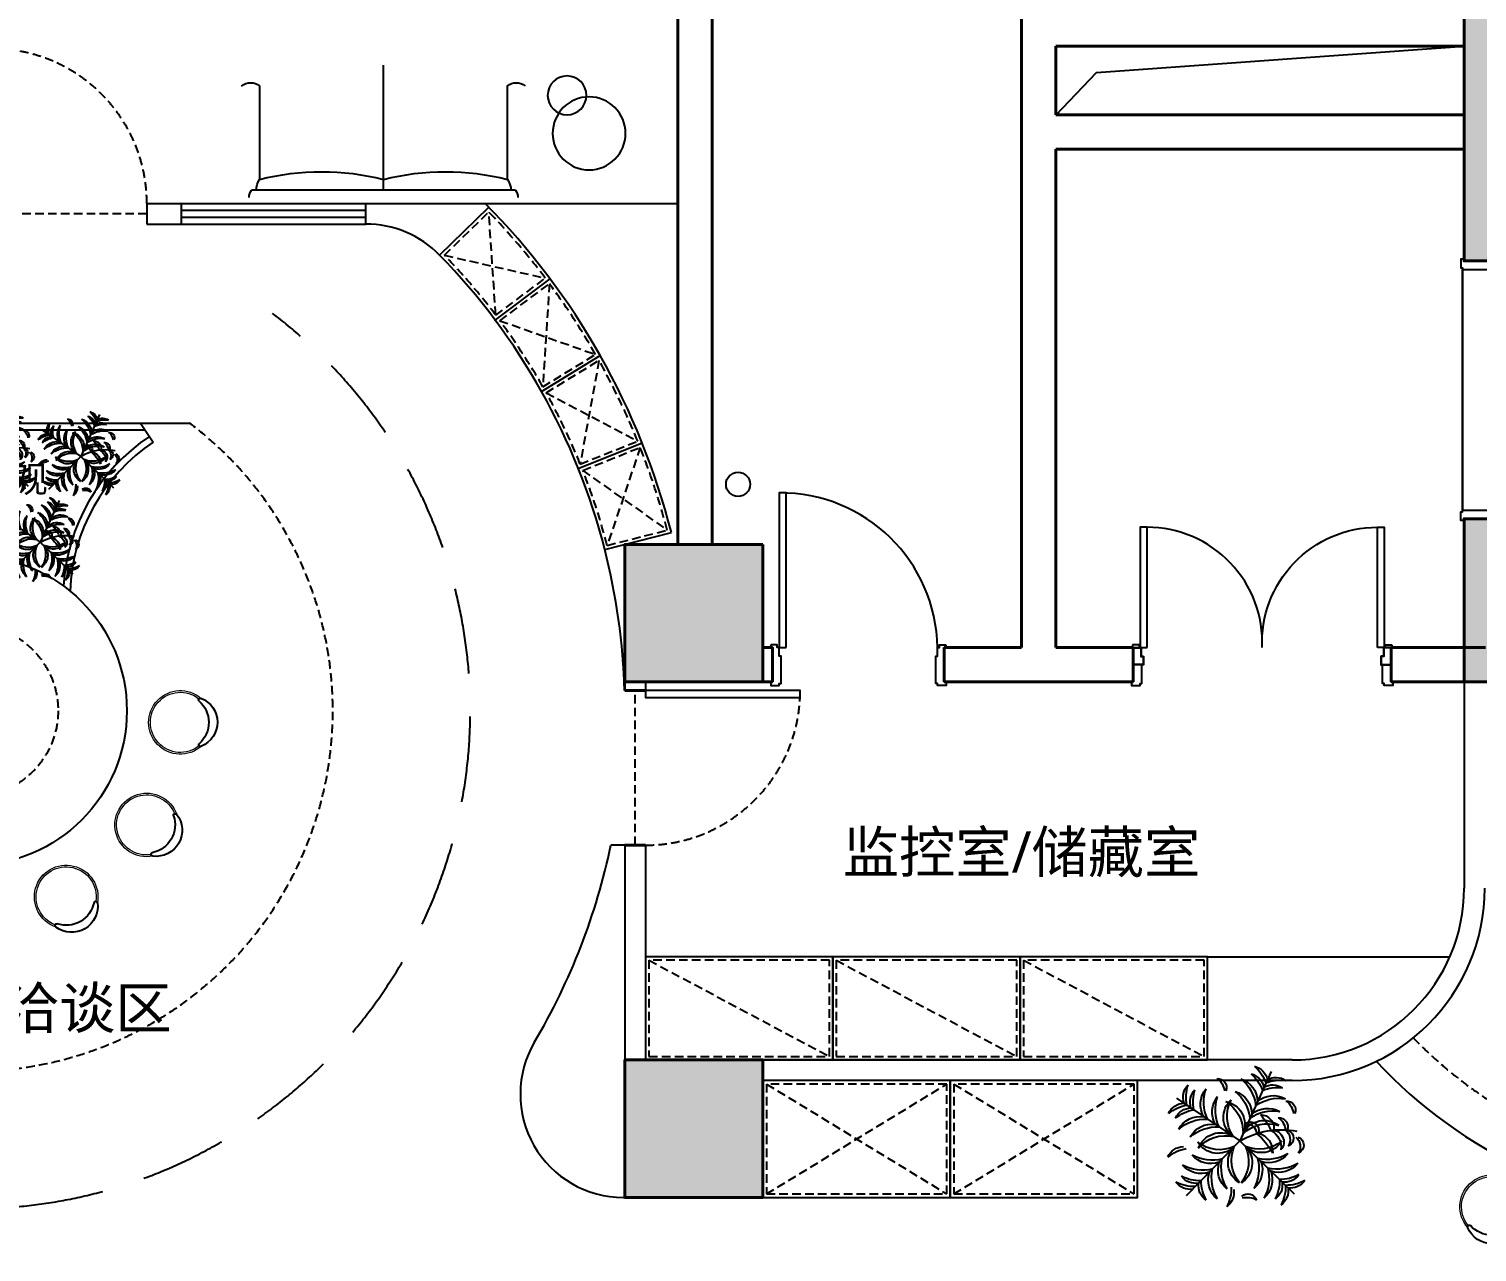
# Model space of a CAD drawing. Header units: millimetres. Extents: x 181055 to 256117, y -39966 to -14434.
# Drawn here: x 197841 to 206267, y -28762 to -21644 of the extents above; entities that cross this region are included whole.
import ezdxf
from ezdxf.enums import TextEntityAlignment as Align

# ---------------------------------------------------------------- set-up
doc = ezdxf.new("R2010")
doc.units = ezdxf.units.MM
doc.header["$LTSCALE"] = 10
doc.linetypes.add('DASHED', pattern=[0.75, 0.5, -0.25])
doc.linetypes.add('HIDDEN', pattern=[0.375, 0.25, -0.125])
for name, color, linetype in [('A-TEXT 文字_DWGshare.com', 7, 'Continuous'), ('A绿-1_DWGshare.com', 94, 'Continuous'), ('C-0.13_DWGshare.com', 140, 'Continuous'), ('DOOR_DWGshare.com', 31, 'Continuous'), ('E6.室内植物_DWGshare.com', 94, 'Continuous'), ('P-0.13_DWGshare.com', 211, 'Continuous'), ('P-Furniture(活动家具)_DWGshare.com', 134, 'Continuous'), ('p-地坪_DWGshare.com', 251, 'Continuous'), ('PUB_HATCH_DWGshare.com', 8, 'Continuous'), ('VPIPE-消防_DWGshare.com', 191, 'Continuous'), ('墙_DWGshare.com', 255, 'Continuous'), ('门套_DWGshare.com', 31, 'Continuous')]:
    doc.layers.add(name, color=color, linetype=linetype)
doc.layers.add('S2.成品家具_DWGshare.com', color=8, linetype='Continuous', lineweight=18)
doc.layers.add('WALL_DWGshare.com', color=7, linetype='Continuous', lineweight=40)
doc.styles.add('平面图（中文）-D', font='Microsoft YaHei.ttf')

# ---------------------------------------------------------------- blocks, each defined once
blk = doc.blocks.new('A$C7E3B334A')
at = {"layer": 'DOOR_DWGshare.com'}
blk.add_lwpolyline([(40, 0.2), (40, 700.2), (0, 700.2), (0, 0.2)], close=True, dxfattribs=at)
at = {"layer": 'DOOR_DWGshare.com', "color": 1}
blk.add_arc((40, 29.5), 670.6, 357.47711, 90, dxfattribs=at)
blk = doc.blocks.new('A$C59A02D43')
at = {"layer": '门套_DWGshare.com', "color": 5}
blk.add_lwpolyline([(60, 49), (60, 0), (0, 0), (0, 100), (45, 100), (45, 49)], close=True, dxfattribs=at)
at = {"layer": '门套_DWGshare.com', "color": 2}
blk.add_lwpolyline([(58, 47), (58, 2), (2, 2), (2, 98), (43, 98), (43, 47)], close=True, dxfattribs=at)
blk = doc.blocks.new('A$C08A20F67')
at = {"layer": 'C-0.13_DWGshare.com'}
for p, q in [((-140, 1460), (-140, 60)), ((220, 55), (220, 1465))]:
    blk.add_line(p, q, dxfattribs=at)
at = {"layer": 'p-地坪_DWGshare.com'}
for p, q in [((-140, 60), (-140, 1460)), ((220, 55), (220, 1465))]:
    blk.add_line(p, q, dxfattribs=at)
at = {"layer": '门套_DWGshare.com', "flags": 128}
blk.add_lwpolyline([(120, 1510), (-130, 1510), (-130, 1520), (-150, 1520), (-150, 1470), (-140, 1470), (-140, 1460), (120, 1460)], close=True, dxfattribs=at)
at = {"layer": '门套_DWGshare.com'}
for points in [[(235, 1515), (220, 1515), (220, 1475), (235, 1475)], [(120, 10), (-130, 10), (-130, 0), (-150, 0), (-150, 50), (-140, 50), (-140, 60), (120, 60)], [(235, 5), (220, 5), (220, 45), (235, 45)]]:
    blk.add_lwpolyline(points, close=True, dxfattribs=at)
at = {"layer": 'DOOR_DWGshare.com', "rotation": 270}
blk.add_blockref('A$C7E3B334A', (219.8, 1470), dxfattribs=at)
at = {"layer": 'DOOR_DWGshare.com', "extrusion": (0, 0, -1), "zscale": -1, "rotation": 90}
blk.add_blockref('A$C7E3B334A', (-219.8, 50), dxfattribs=at)
at = {"layer": '门套_DWGshare.com', "rotation": 270}
blk.add_blockref('A$C59A02D43', (120, 1510), dxfattribs=at)
at = {"layer": '门套_DWGshare.com', "extrusion": (0, 0, -1), "zscale": -1, "rotation": 90}
blk.add_blockref('A$C59A02D43', (-120, 10), dxfattribs=at)
blk = doc.blocks.new('A$C5FFA71B7')
at = {"layer": 'DOOR_DWGshare.com'}
blk.add_lwpolyline([(40, 0), (40, 900), (0, 900), (0, 0)], close=True, dxfattribs=at)
at = {"layer": 'DOOR_DWGshare.com', "color": 1}
blk.add_arc((6.6, -13.5), 913.5, 0.84108, 90.41168, dxfattribs=at)
blk = doc.blocks.new('A$C17D155F4')
at = {"layer": '门套_DWGshare.com'}
blk.add_lwpolyline([(10, 230), (10, 215), (50, 215), (50, 230)], close=True, dxfattribs=at)
at = {"layer": '门套_DWGshare.com', "flags": 128}
blk.add_lwpolyline([(15, 115), (15, 15), (5, 15), (5, -5), (55, -5), (55, 5), (65, 5), (65, 115)], close=True, dxfattribs=at)
blk = doc.blocks.new('A$C32714D75')
at = {"layer": '门套_DWGshare.com'}
for name, p in [('A$C17D155F4', (0, 0)), ('A$C59A02D43', (15, 115))]:
    blk.add_blockref(name, p, dxfattribs=at)
blk = doc.blocks.new('fsdfsfdsf')
at = {"layer": 'P-Furniture(活动家具)_DWGshare.com', "color": 251}
for p, q in [((112461.3, 16475.7), (110926.6, 16475.7)), ((111693.9, 16475.7), (111693.9, 15748)), ((110973.2, 15868.5), (110973.2, 16412.7)), ((112414.7, 16412.9), (112414.7, 15869.2))]:
    blk.add_line(p, q, dxfattribs=at)
for centre, radius in [((112890.2, 16144.8), 212.3), ((112762, 15923.5), 112.9)]:
    blk.add_circle(centre, radius, dxfattribs=at)
for centre, radius, start, end in [((110970.1, 16514), 57.9, 176.59435, 221.30728), ((112417.8, 16514), 57.9, 318.69272, 3.40565), ((111069.7, 16479.8), 117.6, 182.00062, 214.85746), ((112318.2, 16479.8), 117.6, 325.14254, 357.99938), ((112318.2, 16479.8), 117.6, 325.14254, 357.99938), ((111333.2, 17834.1), 1466.3, 255.77475, 284.24184), ((112054.7, 17834.1), 1466.3, 255.75816, 284.22525), ((110921.2, 15932.2), 82.2, 230.09271, 309.2576), ((112467, 15932.2), 82.2, 230.09271, 309.17328)]:
    blk.add_arc(centre, radius, start, end, dxfattribs=at)
blk = doc.blocks.new('awetaert')
at = {"layer": 'A绿-1_DWGshare.com', "color": 94}
for p in [(466590, 64655), (465936, 64470), (466005, 63794), (466753, 63804)]:
    blk.add_line(p, (466373, 64173), dxfattribs=at)
at = {"layer": 'A绿-1_DWGshare.com', "color": 94, "extrusion": (0, 0, -1)}
for centre, major_axis, start_param, end_param in [((466222, 64544), (51.1, 33), -1.10406, 0.972978), ((466136, 64503), (111, 72), -0.320826, 0.440009), ((466203, 64384), (238, 154), -0.314797, 0.447307), ((466327, 64443), (142, 92), -0.670097, 0.554161), ((466272, 64430), (231, 149), -0.285874, 0.225561), ((466421, 64520), (103, 66), -0.743935, 0.361458), ((466445, 64572), (103, 66), -0.743935, 0.361458), ((466296, 64482), (231, 149), -0.285874, 0.225561), ((466624, 64491), (103, 66), -1.513376, -0.407982), ((466103, 64476), (103, 66), 3.373546, 4.478939), ((466277, 64477), (231, 149), 3.509443, 4.020878), ((466151, 64443), (103, 66), 3.373546, 4.478939), ((466325, 64445), (231, 149), 3.509443, 4.020878), ((466271, 64427), (142, 92), 3.180843, 4.405101), ((466408, 64442), (238, 154), 3.287698, 4.049802), ((466288, 64356), (142, 92), -0.670097, 0.554161), ((466163, 64296), (238, 154), -0.314797, 0.447307), ((466606, 64318), (142, 92), 4.577107, 5.801365), ((466633, 64268), (231, 149), -1.377479, -0.866044), ((466601, 64439), (103, 66), -1.513376, -0.407982), ((466656, 64320), (231, 149), -1.377479, -0.866044), ((465992, 64313), (103, 66), 4.142987, 5.24838), ((466055, 64151), (231, 149), 4.601048, 5.112483), ((466040, 64280), (103, 66), 4.142987, 5.24838), ((466351, 64373), (142, 92), 3.180843, 4.405101), ((466488, 64388), (238, 154), 3.287698, 4.049802), ((466424, 64336), (138, 89), 2.799961, 4.548932), ((466535, 64343), (210, 135), 3.118318, 4.192068), ((466147, 64233), (210, 135), -0.457063, 0.616687), ((466245, 64285), (138, 89), -0.813927, 0.935044), ((466567, 64230), (142, 92), 4.577107, 5.801365), ((466644, 64185), (238, 154), 4.683961, 5.446065), ((466700, 64388), (51.1, 33), -1.10406, 0.972978), ((466614, 64346), (111, 72), -0.320826, 0.440009), ((466103, 64118), (231, 149), 4.601048, 5.112483), ((466099, 64174), (142, 92), 4.216825, 5.441083), ((466136, 64041), (238, 154), 4.572124, 5.334229), ((466569, 64043), (210, 135), 4.514581, 5.588331), ((466543, 64151), (138, 89), 4.196224, 5.945195), ((466447, 64246), (50, 32.3), -1.549403, 0.909803), ((466605, 64098), (238, 154), 4.683961, 5.446065), ((466340, 64156), (222, 143), -0.269202, 0.225046), ((466518, 64262), (77.2, 49.8), -1.012526, 0.722625), ((466646, 64272), (51.1, 33), -1.10406, 0.972978), ((466560, 64231), (111, 72), -0.320826, 0.440009), ((466179, 64120), (142, 92), 4.216825, 5.441083), ((466216, 63987), (238, 154), 4.572124, 5.334229), ((466241, 64066), (138, 89), 4.072995, 5.821966), ((466275, 63960), (210, 135), 4.429859, 5.503609), ((466662, 63680), (324, 470), -1.133588, -0.414839), ((466409, 64214), (69.3, 44.7), -0.917349, 0.448016), ((466206, 63880), (375, 242), -0.307165, 0.089693), ((466465, 64096), (115, 74), -0.725225, 0.634728), ((466598, 64166), (68.1, 43.9), -1.119203, 1.326036), ((466527, 64130), (111, 72), -0.510445, 0.717279), ((466637, 64182), (71.1, 45.9), -0.310939, 1.145878), ((466685, 64192), (50.7, 32.7), -0.627311, 1.742768), ((466708, 64134), (71.1, 45.9), -0.310939, 1.145878), ((466756, 64144), (50.7, 32.7), -0.627311, 1.742768), ((465987, 64012), (103, 66), 4.142987, 5.24838), ((466050, 63849), (231, 149), 4.601048, 5.112483), ((466222, 64251), (138, 89), 1.403697, 3.152668), ((466234, 64362), (210, 135), 1.722055, 2.795804), ((466456, 64024), (138, 89), 2.676732, 4.425702), ((466566, 64039), (210, 135), 3.033595, 4.107345), ((466185, 64033), (210, 135), 0.151258, 1.225008), ((466295, 64021), (138, 89), -0.167099, 1.581872), ((466508, 64366), (210, 135), 1.462799, 2.536549), ((466523, 64256), (138, 89), 1.105935, 2.854906), ((466105, 64116), (142, 92), 1.78458, 3.008838), ((466115, 64254), (238, 154), 1.891434, 2.653539), ((466182, 64323), (238, 154), 1.891434, 2.653539), ((466172, 64185), (142, 92), 1.78458, 3.008838), ((466392, 63972), (142, 92), 2.820562, 4.04482), ((466529, 63986), (238, 154), 3.175861, 3.937966), ((466223, 63981), (238, 154), 0.320638, 1.082742), ((466361, 63972), (142, 92), 0.213784, 1.438042), ((466561, 64328), (238, 154), 1.605065, 2.367169), ((466574, 64191), (142, 92), 1.249765, 2.474023), ((466630, 64261), (238, 154), 1.605065, 2.367169), ((466643, 64124), (142, 92), 1.249765, 2.474023), ((466069, 64001), (103, 66), 1.977283, 3.082676), ((466097, 64172), (231, 149), 2.11318, 2.624615), ((466324, 63903), (142, 92), 2.820562, 4.04482), ((466462, 63917), (238, 154), 3.175861, 3.937966), ((466293, 63914), (238, 154), 0.320638, 1.082742), ((466430, 63905), (142, 92), 0.213784, 1.438042), ((466374, 63897), (231, 149), 0.542383, 1.053819), ((466649, 64180), (231, 149), 1.633988, 2.145424), ((466683, 64009), (103, 66), 1.175927, 2.28132), ((466691, 64140), (231, 149), 1.633988, 2.145424), ((466724, 63969), (103, 66), 1.175927, 2.28132), ((466030, 63960), (103, 66), 1.977283, 3.082676), ((466058, 64132), (231, 149), 2.11318, 2.624615), ((466210, 63863), (103, 66), 2.746724, 3.852117), ((466381, 63897), (231, 149), 3.204785, 3.71622), ((466040, 63844), (231, 149), 0.542383, 1.053819), ((466211, 63816), (103, 66), 0.406487, 1.51188), ((466431, 63746), (51.1, 33), 4.507356, 6.584394), ((466546, 63868), (103, 66), 0.406487, 1.51188), ((466416, 63857), (231, 149), 0.542383, 1.053819), ((466587, 63828), (103, 66), 0.406487, 1.51188), ((466424, 63650), (111, 72), -1.24286, -0.482025)]:
    blk.add_ellipse(centre, major_axis=major_axis, ratio=1, start_param=start_param, end_param=end_param, dxfattribs=at)
blk = doc.blocks.new('tryt5ue')
at = {"color": 9}
for centre, radius, start, end in [((237037.2, -696743.3), 151.5, 43.14487, 178.68019), ((237059.8, -696802.5), 165, 62.44845, 159.96357), ((237139.9, -696646.9), 10.1, 247.81782, 52.86061), ((237139.9, -696646.9), 10.1, 247.81782, 52.86061), ((236895.7, -696741.7), 10.1, 169.55141, 334.5942)]:
    blk.add_arc(centre, radius, start, end, dxfattribs=at)
at = {"color": 9, "linetype": 'HIDDEN'}
blk.add_arc((236895.7, -696741.7), 10.1, 169.55141, 334.5942, dxfattribs=at)
at = {"layer": 'S2.成品家具_DWGshare.com', "color": 8, "ltscale": 2}
blk.add_arc((237059.8, -696802.5), 185, 160.19168, 62.22033, dxfattribs=at)
blk.add_arc((237059.8, -696802.5), 185, 160.19168, 62.22033, dxfattribs=at)
at = {"layer": 'S2.成品家具_DWGshare.com', "color": 250, "ltscale": 2}
blk.add_arc((237059.8, -696802.5), 175, 162.95854, 59.45347, dxfattribs=at)

msp = doc.modelspace()

# ---------------------------------------------------------------- hatches: boundary and pattern name
at = {"layer": 'WALL_DWGshare.com', "ltscale": 0.5}
h = msp.add_hatch(color=8, dxfattribs=at)
h.paths.add_polyline_path([(206542.3, -17487.9), (206542.3, -22987.7), (206192.3, -22987.7), (206192.3, -17137.7), (207667.3, -17137.7), (207667.3, -17487.9)])
h.paths.add_polyline_path([(212692.3, -25437.6), (206192.3, -25437.6), (206192.3, -24487.7), (206542.3, -24487.7), (206542.3, -25087.8), (212692.3, -25087.8), (212692.3, -24037.6), (213042.3, -24037.6), (213042.3, -25437.6)])

# ---------------------------------------------------------------- linework, layer by layer
for p, q in [((198527.2, -22659.5), (198527.2, -22779.5)), ((198527.2, -22659.5), (198727.2, -22659.5)), ((198727.2, -22659.5), (198727.2, -22779.5)), ((199801.1, -22659.5), (201617.3, -22659.5)), ((199801.1, -22779.5), (199801.1, -22659.5)), ((198527.2, -22779.5), (198727.2, -22779.5)), ((201401.7, -24035), (201401.7, -24035)), ((201416.5, -24072.2), (201416.6, -24072.2)), ((201191.4, -24674), (201579.1, -24575.2)), ((201309, -25444), (201309, -25494)), ((201429, -25444), (201429, -25494)), ((206192.3, -25444), (206192.3, -26644)), ((201309, -25494), (201307.2, -25494)), ((201309, -26394), (201227.6, -26394)), ((201309, -26394), (201309, -28444)), ((201429, -26394), (201429, -27644)), ((205192.3, -27644), (201309, -27644)), ((205192.3, -27764), (202112.3, -27764)), ((201300.4, -28444), (201309, -28444))]:
    msp.add_line(p, q)
at = {"color": 251}
for p, q in [((198727.2, -22659.5), (199801.1, -22659.5)), ((198727.2, -22699.5), (199801.1, -22699.5)), ((198727.2, -22739.5), (199801.1, -22739.5)), ((198727.2, -22779.5), (199801.1, -22779.5)), ((196245.3, -23937.8), (198776, -23937.8)), ((196504.8, -23977.8), (198516.5, -23977.8)), ((198489.7, -23937.8), (198563.9, -24048.5))]:
    msp.add_line(p, q, dxfattribs=at)
at = {"color": 251, "linetype": 'DASHED', "ltscale": 10}
for p, q in [((198527.2, -22719.5), (197627.2, -22719.5)), ((200259.1, -22961.1), (200516.9, -22709.8)), ((200557.3, -23310.1), (200516.9, -22709.8)), ((200259.1, -22961.1), (200845.7, -23094.5)), ((200557.3, -23310.1), (200845.7, -23094.5)), ((200581.2, -23342.1), (200869.6, -23126.6)), ((200869.6, -23126.6), (200831, -23726.3)), ((200581.2, -23342.1), (201138.2, -23538.1)), ((200831, -23726.3), (201138.2, -23538.1)), ((200850.6, -23761.2), (201157.9, -23573)), ((201157.9, -23573), (201048.8, -24176.1)), ((200850.6, -23761.2), (201383.1, -24042.5)), ((201048.8, -24176.1), (201383.1, -24042.5)), ((201063.7, -24213.2), (201398, -24079.6)), ((201398, -24079.6), (201205.8, -24649.7)), ((201063.7, -24213.2), (201554.7, -24560.8)), ((201205.8, -24649.7), (201554.7, -24560.8)), ((201369, -26394), (201369, -25494)), ((201449, -27064), (202499, -27624)), ((202539, -27064), (203589, -27624)), ((203629, -27064), (204678.9, -27624)), ((202132.3, -28424), (203182.3, -27784)), ((202132.3, -27784), (203182.3, -28424)), ((203222.3, -28424), (204272.3, -27784)), ((203222.3, -27784), (204272.3, -28424))]:
    msp.add_line(p, q, dxfattribs=at)
at = {"color": 9}
for p, q in [((200230.8, -22960.7), (200517.3, -22681.5)), ((200553.3, -23338), (200873.7, -23098.6)), ((200823.8, -23754.2), (201165.1, -23545.1)), ((201037.7, -24202), (201409.2, -24053.6)), ((204698.9, -27044), (206108.8, -27044))]:
    msp.add_line(p, q, dxfattribs=at)
at = {"color": 8}
msp.add_lwpolyline([(202329, -25534), (202329, -25494), (201429, -25494), (201429, -25534)], close=True, dxfattribs=at)
at = {"color": 9}
for points in [[(201429, -27644), (202519, -27644), (202519, -27044), (201429, -27044)], [(202519, -27644), (203609, -27644), (203609, -27044), (202519, -27044)], [(203609, -27644), (204698.9, -27644), (204698.9, -27044), (203609, -27044)], [(202112.3, -28444), (203202.3, -28444), (203202.3, -27764), (202112.3, -27764)], [(203202.3, -28444), (204292.3, -28444), (204292.3, -27764), (203202.3, -27764)]]:
    msp.add_lwpolyline(points, close=True, dxfattribs=at)
at = {"color": 251, "linetype": 'DASHED', "ltscale": 10}
for points in [[(201449, -27624), (202499, -27624), (202499, -27064), (201449, -27064)], [(202539, -27624), (203589, -27624), (203589, -27064), (202539, -27064)], [(203629, -27624), (204678.9, -27624), (204678.9, -27064), (203629, -27064)], [(202132.3, -28424), (203182.3, -28424), (203182.3, -27784), (202132.3, -27784)], [(203222.3, -28424), (204272.3, -28424), (204272.3, -27784), (203222.3, -27784)]]:
    msp.add_lwpolyline(points, close=True, dxfattribs=at)
at = {"color": 9}
msp.add_circle((197510.7, -25611.7), 900, dxfattribs=at)
at = {"color": 250, "linetype": 'DASHED', "ltscale": 10}
msp.add_circle((197510.7, -25611.7), 500, dxfattribs=at)
at = {"color": 251, "linetype": 'DASHED', "ltscale": 10}
for centre, radius, start, end in [((197627.2, -22659.5), 900, 0.00001, 90), ((197510.7, -25611.7), 4178.4, 37.04466, 43.98855), ((197510.7, -25611.7), 3818.4, 37.07051, 43.96269), ((197510.7, -25611.7), 4178.4, 29.75368, 36.49615), ((197510.7, -25611.7), 3818.4, 29.5899, 36.4703), ((197510.7, -25611.7), 4178.4, 22.05987, 29.20484), ((197510.7, -25611.7), 3818.4, 22.08573, 28.98924), ((197510.7, -25611.7), 4178.4, 14.56748, 21.51137), ((197510.7, -25611.7), 3818.4, 14.59334, 21.48551), ((201429, -25494), 900, 270.00001, 0)]:
    msp.add_arc(centre, radius, start, end, dxfattribs=at)
at = {"color": 9}
for centre, radius, start, end in [((197510.7, -25611.7), 4198.4, 14.29323, 44.6845), ((197510.7, -25611.7), 3798.4, 14.29323, 44.2628), ((199172.8, -24956.6), 1093.3, 111.28334, 111.28354), ((207740.1, -25732.7), 2814.8, 222.98356, 267.15046)]:
    msp.add_arc(centre, radius, start, end, dxfattribs=at)
for centre, radius, start, end in [((199801.1, -23379.5), 600, 44.2628, 90), ((197510.7, -25611.7), 3798.4, 1.77586, 14.29323), ((197510.7, -25611.7), 3798.4, 329.50063, 348.11458), ((205192.3, -26644), 1000, 270, 0), ((205192.3, -26644), 1120, 270, 0), ((201300.4, -27844), 600, 149.50063, 270)]:
    msp.add_arc(centre, radius, start, end)
at = {"color": 250, "linetype": 'DASHED', "ltscale": 100}
msp.add_arc((197510.7, -25611.7), 2898.4, 127.08548, 52.91446, dxfattribs=at)
at = {"color": 250, "linetype": 'DASHED', "ltscale": 10}
for centre, radius, start, end in [((197510.7, -25611.7), 2098.4, 127.08548, 52.91446), ((207740.1, -25732.7), 2564.8, 224.02885, 267.15046)]:
    msp.add_arc(centre, radius, start, end, dxfattribs=at)
at = {"color": 251}
for radius, end in [(1133.3, 176.38731), (1093.3, 177.81899)]:
    msp.add_arc((199172.8, -24956.6), radius, 123.84428, end, dxfattribs=at)
for p in [(200553.3, -23338), (200823.8, -23754.2), (201037.7, -24202)]:
    msp.add_point(p)
at = {"layer": 'P-0.13_DWGshare.com', "color": 8}
msp.add_lwpolyline([(203818.6, -22144.2), (204053.4, -21897.6), (206192.3, -21744.2)], dxfattribs=at)
at = {"layer": 'PUB_HATCH_DWGshare.com'}
for points in [[(201309, -25444), (202112.3, -25444), (201309, -24644), (202112.3, -24644)], [(201309, -28444), (202112.3, -28444), (201309, -27644), (202112.3, -27644)]]:
    msp.add_solid(points, dxfattribs=at)
at = {"layer": 'VPIPE-消防_DWGshare.com', "linetype": 'Continuous'}
msp.add_circle((201967.3, -24294.2), 70, dxfattribs=at)
at = {"layer": 'WALL_DWGshare.com'}
for p, q in [((201617.3, -17944), (201617.3, -24644)), ((201817.3, -17944), (201817.3, -24644)), ((203617.3, -20994.2), (203617.3, -22044.2)), ((203817.3, -21744.2), (203817.3, -22144.2)), ((203817.3, -21744.2), (206192.3, -21744.2)), ((206192.3, -21944.2), (206192.3, -22144.2)), ((203617.3, -22044.2), (203617.3, -25244)), ((203817.3, -22144.2), (206192.3, -22144.2)), ((203817.3, -22344.2), (203817.3, -25244)), ((203817.3, -22344.2), (206192.3, -22344.2)), ((202167.3, -25444), (202167.3, -25244)), ((203167.3, -25244), (203167.3, -25444)), ((203167.3, -25244), (203167.3, -25444)), ((203617.3, -25244), (203167.3, -25244)), ((204267.3, -25244), (203817.3, -25244)), ((204267.3, -25444), (204267.3, -25244)), ((205767.3, -25244), (205767.3, -25444)), ((206317.3, -25244), (205767.3, -25244)), ((203167.3, -25444), (203726.4, -25444)), ((203717.3, -25444), (204267.3, -25444)), ((205767.3, -25444), (206317.3, -25444))]:
    msp.add_line(p, q, dxfattribs=at)
at = {"layer": 'WALL_DWGshare.com', "ltscale": 0.5}
for points in [[(206542.3, -17494.4), (206542.3, -22994.2), (206192.3, -22994.2), (206192.3, -17144.2), (207667.3, -17144.2), (207667.3, -17494.4), (206542.3, -17494.4)], [(212692.3, -25444), (206192.3, -25444), (206192.3, -24494.2), (206542.3, -24494.2), (206542.3, -25094.3), (212692.3, -25094.3), (212692.3, -24044), (213042.3, -24044), (213042.3, -25444), (212692.3, -25444)]]:
    msp.add_lwpolyline(points, dxfattribs=at)
at = {"layer": 'WALL_DWGshare.com'}
for points in [[(202112.3, -24644), (201309, -24644), (201309, -25444), (202112.3, -25444)], [(202167.3, -25444), (202112.3, -25444), (202112.3, -25244), (202167.3, -25244)], [(202112.3, -27644), (201309, -27644), (201309, -28444), (202112.3, -28444)]]:
    msp.add_lwpolyline(points, close=True, dxfattribs=at)
for points in [[(201309, -25494), (201429, -25494)], [(201309, -26394), (201429, -26394)]]:
    msp.add_lwpolyline(points, dxfattribs=at)
at = {"layer": '门套_DWGshare.com'}
for points in [[(202157.3, -25229), (202157.3, -25244), (202167.3, -25244), (202167.3, -25444), (202157.3, -25444), (202157.3, -25464), (202207.3, -25464), (202207.3, -25454), (202217.3, -25454), (202217.3, -25294), (202207.3, -25294), (202207.3, -25244), (202195.3, -25244), (202195.3, -25229)], [(203177.2, -25229), (203177.2, -25244), (203167.3, -25244), (203167.3, -25444), (203177.3, -25444), (203177.3, -25464), (203127.2, -25464), (203127.2, -25454), (203117.2, -25454), (203117.2, -25294), (203127.2, -25294), (203127.3, -25244), (203139.2, -25244), (203139.2, -25229)]]:
    msp.add_lwpolyline(points, close=True, dxfattribs=at)

# ---------------------------------------------------------------- block references
at = {"xscale": -1, "rotation": 180}
msp.add_blockref('fsdfsfdsf', (88210.3, -6107.2), dxfattribs=at)
at = {"color": 8, "ltscale": 0.5}
msp.add_blockref('A$C08A20F67', (206322.3, -24504.2), dxfattribs=at)
at = {"layer": 'DOOR_DWGshare.com'}
for name, p in [('A$C5FFA71B7', (202207.3, -25244)), ('A$C7E3B334A', (204307.2, -25244.2))]:
    msp.add_blockref(name, p, dxfattribs=at)
at = {"layer": 'DOOR_DWGshare.com', "extrusion": (0, 0, -1), "zscale": -1}
msp.add_blockref('A$C7E3B334A', (-205727.3, -25244.2), dxfattribs=at)
at = {"layer": 'E6.室内植物_DWGshare.com'}
for p, xscale, yscale, zscale in [((-37404.8, -56463.1), 0.504, 0.504, 0.504), ((-36909.1, -56474.6), 0.504, 0.504, 0.504), ((-37144.8, -56973.8), 0.504, 0.504, 0.504), ((-186867.1, -82020.7), 0.84, 0.84, 0.84)]:
    msp.add_blockref('awetaert', p, dxfattribs=dict(at, xscale=xscale, yscale=yscale, zscale=zscale))
at = {"layer": '墙_DWGshare.com', "xscale": -1}
for p, rotation in [((934003.8, 7372.6), 291.3626811009631), ((851824.6, -365293), 261.3626811009631), ((594322.5, -646941.4), 231.3626811009632), ((239404.5, -763779.6), 201.3626811009631)]:
    msp.add_blockref('tryt5ue', p, dxfattribs=dict(at, rotation=rotation))
at = {"layer": '门套_DWGshare.com'}
msp.add_blockref('A$C32714D75', (204252.3, -25459), dxfattribs=at)
at = {"layer": '门套_DWGshare.com', "extrusion": (0, 0, -1), "zscale": -1}
msp.add_blockref('A$C32714D75', (-205782.3, -25459), dxfattribs=at)

# ---------------------------------------------------------------- texts
at = {"layer": 'A-TEXT 文字_DWGshare.com', "style": '平面图（中文）-D'}
for s, height, p in [('微景观', 153.6, (197635.5, -24263.9)), ('监控室/储藏室', 240, (203616.7, -26434.4)), ('圆桌会议/洽谈区', 240, (197467.1, -27341))]:
    msp.add_text(s, height=height, dxfattribs=at).set_placement(p, align=Align.MIDDLE_CENTER)

doc.saveas('drawing.dxf')
